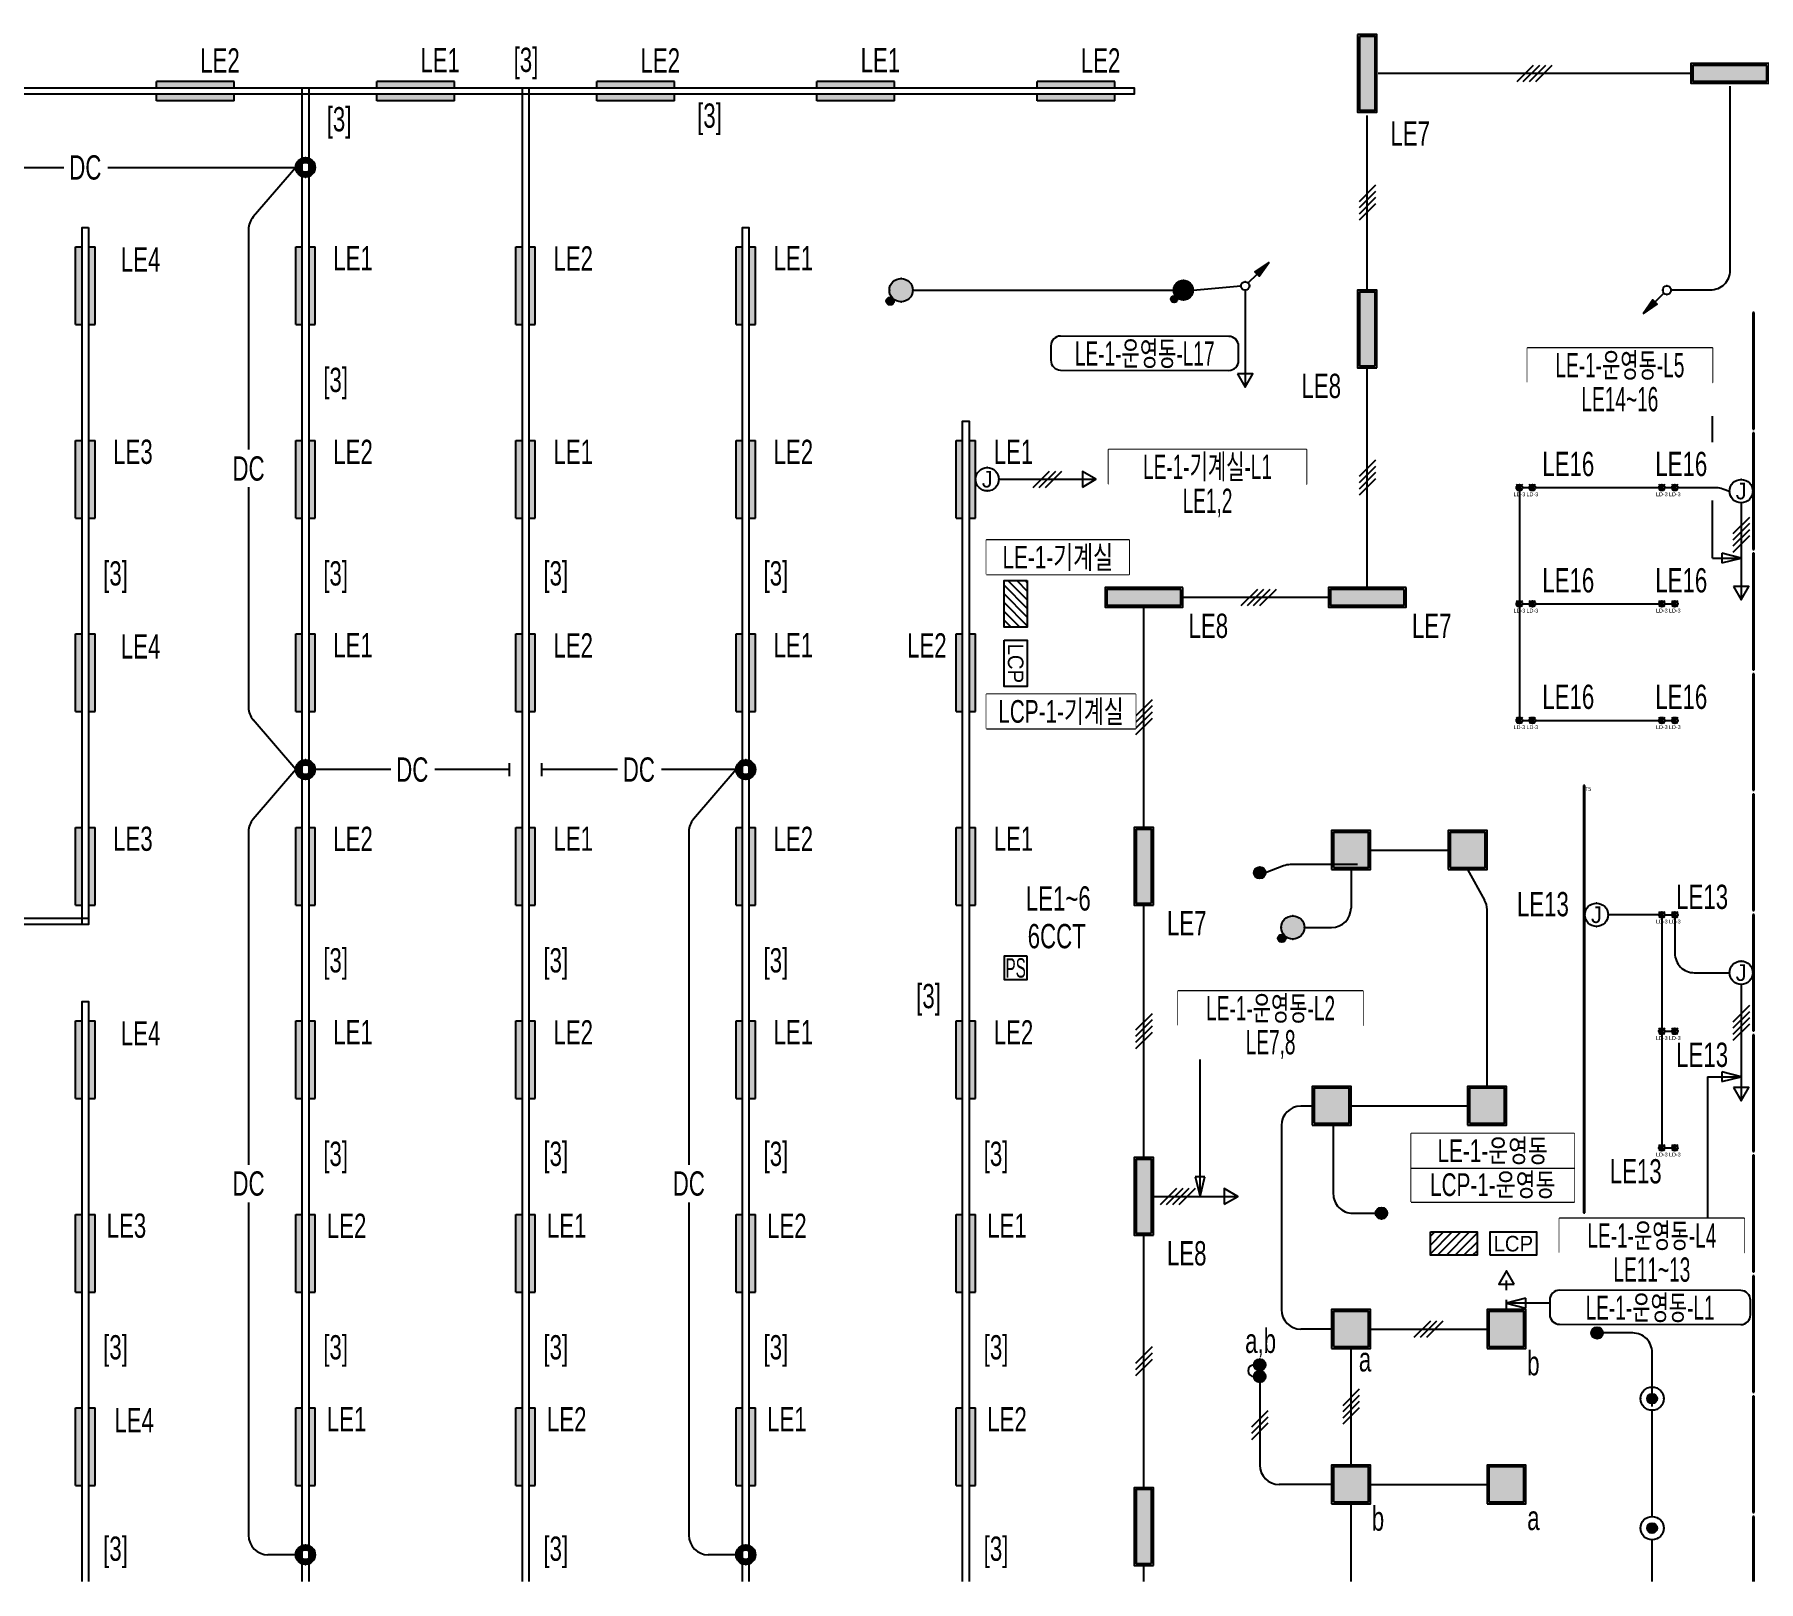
# Model space of a CAD drawing. Header units: millimetres. Extents: x 86947 to 500447, y -530175 to 1059536.
# Drawn here: x 308816 to 335443, y -348850 to -324950 of the extents above; entities that cross this region are included whole.
import ezdxf
from ezdxf.enums import TextEntityAlignment as Align

# ---------------------------------------------------------------- set-up
doc = ezdxf.new("R2010")
doc.units = ezdxf.units.MM
doc.header["$LTSCALE"] = 150
doc.set_wipeout_variables(frame=1)
doc.linetypes.add('D1', pattern=[3, 1, -1, 1])
doc.linetypes.add('DASHED2', pattern=[0.375, 0.25, -0.125])
for name, color, linetype in [('------01 Distribution Panel', 3, 'Continuous'), ('------02 Etc Panel', 3, 'Continuous'), ('------03 Lighting Fixture', 3, 'Continuous'), ('------04 Lighting Switch', 2, 'Continuous'), ('------04 Number of Strands (가닥수)', 1, 'Continuous'), ('-----20 General Symbol', 3, 'Continuous'), ('-----21 Embeded Wire in Ceiling or Wall', 4, 'Continuous'), ('-----23 Concealed or Exposed Wire', 4, 'D1'), ('-----25 Emergency Lighting Embeded Wire in Ceiling or Wall', 1, 'Continuous'), ('-----28 Race Way', 1, 'Continuous'), ('-----29 Indicator', 1, 'Continuous'), ('I-C-LIGHT', 10, 'Continuous')]:
    doc.layers.add(name, color=color, linetype=linetype)
doc.styles.add('ELEC', font='')
doc.styles.get('ELEC').set_extended_font_data('Dotum')

# ---------------------------------------------------------------- blocks, each defined once
blk = doc.blocks.new('D01')
at = {"linetype": 'Continuous'}
blk.add_circle((0, 0), 150, dxfattribs=at)
for p in [(-150, 0), (0, 150), (150, 0), (0, -150)]:
    blk.add_point(p)
blk = doc.blocks.new('E05')
blk.add_hatch(color=256).paths.add_polyline_path([(106, 106), (106, 106, 0.668179), (-150, 0, 1), (150, 0, 0.198912)])
h = blk.add_hatch(color=256)
edge = h.paths.add_edge_path()
edge.add_arc((141, 141), 50, 0, 360)
blk.add_circle((141, 141), 50)
blk.add_blockref('D01', (0, 0))
blk = doc.blocks.new('*U13')
h = blk.add_hatch(color=256)
edge = h.paths.add_edge_path()
edge.add_arc((-75, -75), 75, 0, 360)
h = blk.add_hatch(color=256)
edge = h.paths.add_edge_path()
edge.add_arc((75, -75), 75, 0, 360)
for centre in [(-75, -75), (75, -75)]:
    blk.add_circle(centre, 75)
blk.add_arc((0, 0), 75, 0, 180)
blk.add_point((150, -75))
blk = doc.blocks.new('*U12')
h = blk.add_hatch(color=256)
edge = h.paths.add_edge_path()
edge.add_arc((0, -75), 75, 0, 360)
blk.add_circle((0, -75), 75)
blk = doc.blocks.new('E17')
h = blk.add_hatch(color=256)
h.paths.add_polyline_path([(600, 100), (-600, 100), (-600, 0), (600, 0)])
h.paths.add_polyline_path([(600, -100), (-600, -100), (-600, -200), (600, -200)])
for p, q in [((-600, 100), (600, 100)), ((-600, 100), (-600, 0)), ((600, 100), (600, 0)), ((600, 100), (600, 0)), ((-600, -100), (-600, -200)), ((-600, -200), (600, -200)), ((600, -100), (600, -200))]:
    blk.add_line(p, q)
blk = doc.blocks.new('E16')
at = {"linetype": 'Continuous'}
h = blk.add_hatch(color=256, dxfattribs=at)
h.dxf.hatch_style = 1
h.paths.add_polyline_path([(570, -120), (570, 120), (-570, 120), (-570, -120)])
blk.add_lwpolyline([(600, 150), (-600, 150), (-600, -150), (600, -150)], close=True, dxfattribs=at)
at = {"color": 1, "linetype": 'Continuous'}
blk.add_lwpolyline([(570, 120), (-570, 120), (-570, -120), (570, -120)], close=True, dxfattribs=at)
blk = doc.blocks.new('E21')
h = blk.add_hatch(color=256)
h.dxf.hatch_style = 1
h.paths.add_polyline_path([(-270, 270), (-270, -270), (270, -270), (270, 270)])
blk.add_lwpolyline([(-300, -300), (300, -300), (300, 300), (-300, 300)], close=True)
at = {"color": 1, "linetype": 'Continuous'}
blk.add_lwpolyline([(-270, -270), (270, -270), (270, 270), (-270, 270)], close=True, dxfattribs=at)
blk = doc.blocks.new('D02')
at = {"linetype": 'Continuous'}
for radius in [150, 64.3]:
    blk.add_circle((0, 0), radius, dxfattribs=at)
for p in [(-150, 0), (0, 150), (150, 0), (0, -150)]:
    blk.add_point(p)
blk = doc.blocks.new('G07-1')
blk.add_hatch(color=256).paths.add_polyline_path([(64, 0, 1), (-64, 0, 1)])
blk.add_blockref('D02', (0, 0))
blk = doc.blocks.new('*U15')
blk.add_lwpolyline([(150, 0), (-150, 0), (-150, -300), (150, -300)], close=True)
at = {"style": 'ELEC', "width": 0.6}
blk.add_text('PS', height=250, dxfattribs=at).set_placement((0, -150), align=Align.MIDDLE)
blk = doc.blocks.new('A07')
blk.add_lwpolyline([(-300, 0), (-300, 300), (300, 300), (300, 0)], close=True)
at = {"style": 'ELEC'}
blk.add_text('LCP', height=200, dxfattribs=at).set_placement((0, 150), align=Align.MIDDLE)
blk = doc.blocks.new('A02')
h = blk.add_hatch()
h.set_pattern_fill('ANSI31', color=256, scale=25, style=0)
h.set_pattern_definition([(45, (-2000, -19200), (-56.1266, 56.1266), [])])
h.paths.add_polyline_path([(-300, 300), (-300, 0), (300, 0), (300, 300)])
blk.add_lwpolyline([(300, 0), (-300, 0), (-300, 300), (300, 300)], close=True)
blk = doc.blocks.new('O04')
blk.add_circle((0, 0), 150)
for p in [(-150, 0), (0, 150), (150, 0), (0, -150)]:
    blk.add_point(p)
at = {"style": 'ELEC'}
blk.add_text('J', height=214, dxfattribs=at).set_placement((0, 0), align=Align.MIDDLE)
blk = doc.blocks.new('O07')
blk.add_lwpolyline([(0, -100), (173, 0), (0, 100)], close=True)
blk = doc.blocks.new('O01')
blk.add_hatch(color=256).paths.add_polyline_path([(-149, -218), (-218, -149), (-368, -368)])
blk.add_line((-46, -46), (-184, -184))
blk.add_lwpolyline([(-368, -368), (-149, -218), (-218, -149), (-368, -368)])
blk.add_circle((0, 0), 65)
for p in [(-65, 0), (-65, 0), (0, 65), (0, 65), (65, 0), (65, 0), (0, -65), (0, -65)]:
    blk.add_point(p)
blk = doc.blocks.new('*U44')
at = {"color": 0}
for p, q in [((-186, -106), (26, 106)), ((-106, -106), (106, 106)), ((-26, -106), (186, 106))]:
    blk.add_line(p, q, dxfattribs=at)
blk = doc.blocks.new('*U47')
at = {"color": 0}
for p, q in [((-226, -106), (-14, 106)), ((-146, -106), (66, 106)), ((-66, -106), (146, 106)), ((14, -106), (226, 106))]:
    blk.add_line(p, q, dxfattribs=at)
blk = doc.blocks.new('E01')
h = blk.add_hatch(color=256)
edge = h.paths.add_edge_path(flags=17)
edge.add_arc((0, 0), 75, 0, 360)
edge = h.paths.add_edge_path()
edge.add_arc((0, 0), 150, 0, 360)
blk.add_blockref('D01', (0, 0))
at = {"xscale": 0.5, "yscale": 0.5, "zscale": 0.5}
blk.add_blockref('D01', (0, 0), dxfattribs=at)
blk = doc.blocks.new('LD-3')
at = {"layer": 'I-C-LIGHT', "color": 1}
for p, q in [((851536, 286856), (851443, 286950)), ((851536, 286950), (851443, 286856))]:
    blk.add_line(p, q, dxfattribs=at)
at = {"layer": 'I-C-LIGHT', "color": 5}
for radius in [46.2, 21.1, 15.8]:
    blk.add_circle((851490, 286903), radius, dxfattribs=at)
at = {"layer": 'I-C-LIGHT', "color": 251}
blk.add_circle((851490, 286903), 15, dxfattribs=at)
at = {"layer": 'I-C-LIGHT', "color": 9, "insert": (851490, 286799), "char_height": 60, "width": 195.11, "attachment_point": 5, "style": 'ELEC'}
blk.add_mtext('LD-3', dxfattribs=at)

msp = doc.modelspace()

# ---------------------------------------------------------------- linework, layer by layer
at = {"layer": '------01 Distribution Panel', "color": 1, "elevation": 0}
for points in [[(331875, -330322), (334730, -330322), (334730, -329797), (331875, -329797)], [(325405, -331890), (328460, -331890), (328460, -331365), (325405, -331365)], [(323517, -333288), (325722, -333288), (325722, -332763), (323517, -332763)], [(323517, -335671), (325822, -335671), (325822, -335146), (323517, -335146)], [(326479, -340256), (329334, -340256), (329334, -339731), (326479, -339731)], [(330080, -342982), (332596, -342982), (332596, -342457), (330080, -342457)], [(332369, -343768), (335223, -343768), (335223, -343243), (332369, -343243)]]:
    msp.add_lwpolyline(points, close=True, dxfattribs=at)
at = {"layer": '-----21 Embeded Wire in Ceiling or Wall'}
for p, q in [((322380, -328900), (326410, -328900)), ((329150, -337850), (329150, -338445)), ((330950, -337850), (331212, -338322)), ((331250, -341200), (331250, -338468)), ((328430, -338745), (328850, -338745)), ((328545, -341505), (328375, -341505)), ((329150, -341500), (330950, -341500)), ((328075, -341805), (328075, -344650)), ((328850, -344950), (328375, -344950)), ((327740, -345773), (327740, -347050)), ((328850, -347350), (328040, -347350))]:
    msp.add_line(p, q, dxfattribs=at)
for points in [[(329570, -325550), (334400, -325550)], [(329400, -328900), (329400, -326200)], [(329400, -333495), (329400, -330100)], [(329450, -337550), (330650, -337550)]]:
    msp.add_lwpolyline(points, dxfattribs=at)
at = {"layer": '-----21 Embeded Wire in Ceiling or Wall', "elevation": 0}
for points in [[(335000, -325750), (335000, -328600, -0.414214), (334700, -328900), (334106, -328900)], [(334196, -331950), (334789, -331950, -0.086251), (334891, -331968), (334995, -332005)], [(329250, -337775), (328212, -337775, 0.09163), (328105, -337795), (327830, -337900)], [(334151, -338596), (334151, -339145, 0.414214), (334451, -339445), (334995, -339445)], [(328875, -341800), (328875, -342860, 0.414214), (329175, -343160), (329530, -343160)], [(333800, -346145), (333800, -345310, 0.414214), (333500, -345010), (333040, -345010)]]:
    msp.add_lwpolyline(points, format="xyb", dxfattribs=at)
for points in [[(326710, -328900), (327450, -328835)], [(327515, -328900), (327515, -330400)], [(323711, -331822), (325211, -331822)], [(331750, -331996), (331750, -333701)], [(331796, -331950), (331904, -331950)], [(331996, -331950), (333904, -331950)], [(333996, -331950), (334104, -331950)], [(335175, -332185), (335175, -333685)], [(325950, -337200), (325950, -333795)], [(326550, -333645), (328850, -333645)], [(331750, -333794), (331750, -335501)], [(331796, -333747), (331904, -333747)], [(331996, -333747), (333904, -333748)], [(333996, -333748), (334104, -333747)], [(331796, -335547), (331904, -335547)], [(331996, -335547), (333904, -335548)], [(333996, -335548), (334104, -335547)], [(325950, -342300), (325950, -338400)], [(333904, -338550), (333120, -338550)], [(333950, -338596), (333950, -340304)], [(333996, -338550), (334105, -338550)], [(335175, -339625), (335175, -341425)], [(333950, -340396), (333950, -342104)], [(333996, -340350), (334105, -340350)], [(333996, -342150), (334105, -342150)], [(326100, -342900), (327400, -342900)], [(325950, -347400), (325950, -343500)], [(329450, -344950), (331250, -344950)], [(329150, -347050), (329150, -345250)], [(333800, -347845), (333800, -346205)], [(329450, -347350), (331250, -347350)], [(329150, -348850), (329150, -347650)], [(333800, -348850), (333800, -348205)], [(325950, -348850), (325950, -348600)]]:
    msp.add_lwpolyline(points, dxfattribs=at)
at = {"layer": '-----21 Embeded Wire in Ceiling or Wall'}
for centre, start, end in [((330950, -338468), 0, 29.0428), ((328850, -338445), 270, 0), ((328375, -341805), 90, 180), ((328375, -344650), 180, 270), ((328040, -347050), 180, 270)]:
    msp.add_arc(centre, 300, start, end, dxfattribs=at)
at = {"layer": '-----23 Concealed or Exposed Wire', "elevation": 0}
msp.add_lwpolyline([(331550, -344650), (331550, -344050)], dxfattribs=at)
at = {"layer": '-----25 Emergency Lighting Embeded Wire in Ceiling or Wall'}
for p, q in [((306351, -327004), (309268, -327004)), ((309948, -327004), (312851, -327004)), ((312851, -327004), (312195, -327769)), ((312122, -327965), (312122, -331364)), ((312122, -331946), (312122, -335345)), ((312851, -336306), (312195, -335540)), ((316151, -336406), (316151, -336206)), ((316651, -336406), (316651, -336206)), ((312851, -336306), (312195, -337071)), ((314318, -336306), (313151, -336306)), ((316151, -336306), (314998, -336306)), ((317818, -336306), (316651, -336306)), ((319651, -336306), (318498, -336306)), ((319651, -336306), (318995, -337071)), ((312122, -337266), (312122, -342411)), ((318922, -337266), (318922, -342411)), ((312122, -342992), (312122, -348136)), ((318922, -342992), (318922, -348136)), ((312851, -348436), (312422, -348436)), ((319651, -348436), (319222, -348436))]:
    msp.add_line(p, q, dxfattribs=at)
for centre, start, end in [((312422, -327965), 139.3788, 180), ((312422, -335345), 180, 220.6212), ((312422, -337266), 139.3788, 180), ((319222, -337266), 139.3788, 180), ((312422, -348136), 180, 270), ((319222, -348136), 180, 270)]:
    msp.add_arc(centre, 300, start, end, dxfattribs=at)
at = {"layer": '-----28 Race Way', "elevation": 0}
for points in [[(285751, -325774), (325801, -325774), (325801, -325874), (285751, -325874)], [(309651, -327933), (309651, -338700), (309551, -338700), (309551, -327933)], [(306151, -338600), (309651, -338600), (309651, -338700), (306151, -338700)]]:
    msp.add_lwpolyline(points, close=True, dxfattribs=at)
for points in [[(312951, -348850), (312951, -325774), (313051, -325774), (313051, -348850)], [(316351, -348850), (316351, -325774), (316451, -325774), (316451, -348850)], [(319751, -348850), (319751, -327933), (319851, -327933), (319851, -348850)], [(323151, -348850), (323151, -330922), (323251, -330922), (323251, -348850)], [(309551, -348850), (309551, -339889), (309651, -339889), (309651, -348850)]]:
    msp.add_lwpolyline(points, dxfattribs=at)
at = {"layer": '-----29 Indicator'}
for p, q in [((334730, -333038), (334730, -332150)), ((334730, -333038), (335175, -333038)), ((326817, -342900), (326817, -340781)), ((334656, -341051), (335175, -341051)), ((332219, -344550), (331550, -344550))]:
    msp.add_line(p, q, dxfattribs=at)
at = {"layer": '-----29 Indicator', "color": 1}
for p, q in [((335175, -333038), (334875, -332963)), ((334875, -332963), (334875, -333113)), ((334875, -333113), (335175, -333038)), ((335175, -341051), (334875, -340976)), ((334875, -340976), (334875, -341126)), ((334875, -341126), (335175, -341051)), ((326892, -342600), (326742, -342600)), ((326742, -342600), (326817, -342900)), ((326817, -342900), (326892, -342600)), ((331850, -344475), (331550, -344550)), ((331550, -344550), (331850, -344625)), ((331850, -344625), (331850, -344475))]:
    msp.add_line(p, q, dxfattribs=at)
at = {"color": 1, "linetype": 'Continuous', "elevation": 0}
msp.add_lwpolyline([(324513, -329984, 0.414214), (324663, -330134), (327263, -330139, 0.414214), (327413, -329989), (327413, -329764, 0.414214), (327263, -329614), (324663, -329609, 0.414214), (324513, -329759)], format="xyb", close=True, dxfattribs=at)
at = {"layer": 'I-C-LIGHT', "color": 10, "linetype": 'DASHED2', "ltscale": 200, "elevation": 0}
for points in [[(335355, -329245), (335355, -329845), (335375, -329845), (335375, -329245)], [(335355, -329845), (335355, -331045), (335375, -331045), (335375, -329845)], [(335355, -331105), (335355, -331705), (335375, -331705), (335375, -331105)], [(335355, -331705), (335355, -332905), (335375, -332905), (335375, -331705)], [(335355, -332965), (335355, -333565), (335375, -333565), (335375, -332965)], [(335355, -333565), (335355, -334765), (335375, -334765), (335375, -333565)], [(335355, -334825), (335355, -335425), (335375, -335425), (335375, -334825)], [(335355, -335425), (335355, -336625), (335375, -336625), (335375, -335425)], [(332740, -336552), (332740, -337752), (332760, -337752), (332760, -336552)], [(335355, -336685), (335355, -337285), (335375, -337285), (335375, -336685)], [(335355, -337285), (335355, -338485), (335375, -338485), (335375, -337285)], [(332740, -337752), (332740, -338952), (332760, -338952), (332760, -337752)], [(335355, -338545), (335355, -339145), (335375, -339145), (335375, -338545)], [(332740, -338952), (332740, -340152), (332760, -340152), (332760, -338952)], [(335355, -339145), (335355, -340345), (335375, -340345), (335375, -339145)], [(332740, -340152), (332740, -341352), (332760, -341352), (332760, -340152)], [(335355, -340405), (335355, -341005), (335375, -341005), (335375, -340405)], [(335355, -341005), (335355, -342205), (335375, -342205), (335375, -341005)], [(332740, -341352), (332740, -342552), (332760, -342552), (332760, -341352)], [(335355, -342265), (335355, -342865), (335375, -342865), (335375, -342265)], [(335355, -344725), (335355, -345925), (335375, -345925), (335375, -344725)], [(335355, -345985), (335355, -346585), (335375, -346585), (335375, -345985)], [(335355, -346585), (335355, -347785), (335375, -347785), (335375, -346585)], [(335355, -347845), (335355, -348445), (335375, -348445), (335375, -347845)]]:
    msp.add_lwpolyline(points, close=True, dxfattribs=at)
msp.add_lwpolyline([(335375, -348850), (335375, -348445), (335355, -348445), (335355, -348850)], dxfattribs=at)

# ---------------------------------------------------------------- block references
at = {"layer": '------01 Distribution Panel', "xscale": 1.2, "yscale": 1.2, "zscale": 1.2}
for p, rotation in [((324150, -333745), 89.99999999999999), ((330736, -343450), 180)]:
    msp.add_blockref('A02', p, dxfattribs=dict(at, rotation=rotation))
at = {"layer": '------02 Etc Panel', "xscale": 1.2, "yscale": 1.2, "zscale": 1.2, "rotation": 270}
msp.add_blockref('A07', (323790, -334665), dxfattribs=at)
at = {"layer": '------02 Etc Panel', "xscale": 1.2, "yscale": 1.2, "zscale": 1.2}
msp.add_blockref('A07', (331656, -343810), dxfattribs=at)
at = {"layer": '------03 Lighting Fixture'}
for name, p, rotation in [('E16', (329400, -325550), 89.99999999999999), ('E05', (326560, -328900), 180), ('E16', (329400, -329500), 270), ('E16', (325950, -337800), 270), ('E16', (325950, -342900), 270), ('E16', (325950, -348000), 270)]:
    msp.add_blockref(name, p, dxfattribs=dict(at, rotation=rotation))
for name, p in [('E16', (335000, -325550)), ('E01', (313001, -327004)), ('E16', (325950, -333645)), ('E16', (329400, -333645)), ('E01', (313001, -336306)), ('E01', (319801, -336306)), ('E21', (329150, -337550)), ('E21', (330950, -337550)), ('E21', (328850, -341500)), ('E21', (331250, -341500)), ('E21', (329150, -344950)), ('E21', (331550, -344950)), ('E21', (329150, -347350)), ('E21', (331550, -347350)), ('E01', (313001, -348436)), ('E01', (319801, -348436))]:
    msp.add_blockref(name, p, dxfattribs=at)
at = {"layer": '------03 Lighting Fixture', "color": 3}
for p, rotation in [((311301, -325874), 180), ((314701, -325874), 180), ((318101, -325874), 180), ((321501, -325874), 180), ((324901, -325874), 180), ((309551, -328833), 89.99999999999999), ((312951, -328833), 89.99999999999999), ((316351, -328833), 89.99999999999999), ((319751, -328833), 89.99999999999999), ((309551, -331822), 89.99999999999999), ((312951, -331822), 89.99999999999999), ((316351, -331822), 89.99999999999999), ((319751, -331822), 89.99999999999999), ((323151, -331822), 89.99999999999999), ((309551, -334811), 89.99999999999999), ((312951, -334811), 89.99999999999999), ((316351, -334811), 89.99999999999999), ((319751, -334811), 89.99999999999999), ((323151, -334811), 89.99999999999999), ((309551, -337800), 89.99999999999999), ((312951, -337800), 89.99999999999999), ((316351, -337800), 89.99999999999999), ((319751, -337800), 89.99999999999999), ((323151, -337800), 89.99999999999999), ((309551, -340789), 89.99999999999999), ((312951, -340789), 89.99999999999999), ((316351, -340789), 89.99999999999999), ((319751, -340789), 89.99999999999999), ((323151, -340789), 89.99999999999999), ((309551, -343778), 89.99999999999999), ((312951, -343778), 89.99999999999999), ((316351, -343778), 89.99999999999999), ((319751, -343778), 89.99999999999999), ((323151, -343778), 89.99999999999999), ((309551, -346767), 89.99999999999999), ((312951, -346767), 89.99999999999999), ((316351, -346767), 89.99999999999999), ((319751, -346767), 89.99999999999999), ((323151, -346767), 89.99999999999999)]:
    msp.add_blockref('E17', p, dxfattribs=dict(at, rotation=rotation))
at = {"layer": '------03 Lighting Fixture', "xscale": 1.2, "yscale": 1.2, "zscale": 1.2, "rotation": 180}
for p in [(322200, -328900), (328250, -338745)]:
    msp.add_blockref('E05', p, dxfattribs=at)
at = {"layer": '------03 Lighting Fixture', "xscale": 1.2, "yscale": 1.2, "zscale": 1.2}
for p in [(333800, -346025), (333800, -348025)]:
    msp.add_blockref('G07-1', p, dxfattribs=at)
at = {"layer": '------04 Lighting Switch', "xscale": 1.2, "yscale": 1.2, "zscale": 1.2}
for name, p, rotation in [('*U12', (327650, -337900), 89.99999999999997), ('*U12', (329620, -343250), 180), ('*U12', (332950, -345100), 180), ('*U13', (327650, -345593), 90)]:
    msp.add_blockref(name, p, dxfattribs=dict(at, rotation=rotation))
msp.add_blockref('*U15', (323970, -339190), dxfattribs=at)
at = {"layer": '------04 Number of Strands (가닥수)', "xscale": 1.2, "yscale": 1.2, "zscale": 1.2}
for name, p in [('*U47', (331985, -325550)), ('*U44', (324461, -331822)), ('*U47', (327725, -333645)), ('*U47', (326477, -342900)), ('*U44', (330350, -344950))]:
    msp.add_blockref(name, p, dxfattribs=at)
at = {"layer": '------04 Number of Strands (가닥수)', "xscale": -1.2, "yscale": 1.2, "zscale": 1.2, "rotation": 90}
for name, p in [('*U47', (329400, -327550)), ('*U47', (329400, -331798)), ('*U47', (335175, -332681)), ('*U47', (325950, -335498)), ('*U47', (335175, -340223)), ('*U47', (325950, -340350)), ('*U44', (325950, -345450)), ('*U47', (329150, -346150)), ('*U44', (327740, -346436))]:
    msp.add_blockref(name, p, dxfattribs=at)
at = {"layer": '-----20 General Symbol', "rotation": 180}
msp.add_blockref('O01', (327515, -328835), dxfattribs=at)
at = {"layer": '-----20 General Symbol'}
msp.add_blockref('O01', (334028, -328900), dxfattribs=at)
at = {"layer": '-----20 General Symbol', "xscale": 1.2, "yscale": 1.2, "zscale": 1.2}
for p in [(323531, -331822), (335175, -332005), (332940, -338550), (335175, -339445)]:
    msp.add_blockref('O04', p, dxfattribs=at)
at = {"layer": '-----21 Embeded Wire in Ceiling or Wall', "xscale": 1.199999999953434, "yscale": 1.199999999953434, "zscale": 1.199999999953434}
for p, rotation in [((327515, -330192), 270), ((335175, -333477), 270), ((335175, -341217), 270), ((331550, -344258), 89.99999999999999)]:
    msp.add_blockref('O07', p, dxfattribs=dict(at, rotation=rotation))
for p in [(325003, -331822), (327192, -342900)]:
    msp.add_blockref('O07', p, dxfattribs=at)
at = {"layer": 'I-C-LIGHT'}
for p in [(-519740, -618853), (-519540, -618853), (-517540, -618853), (-517340, -618853), (-519740, -620650), (-519540, -620650), (-517540, -620650), (-517340, -620650), (-519740, -622450), (-519540, -622450), (-517540, -622450), (-517340, -622450), (-517540, -625453), (-517339, -625453), (-517540, -627253), (-517339, -627253), (-517540, -629053), (-517339, -629053)]:
    msp.add_blockref('LD-3', p, dxfattribs=at)

# ---------------------------------------------------------------- texts
at = {"layer": '------04 Lighting Switch', "style": 'ELEC', "width": 0.7}
for s, p in [('LE2', (311681, -325348)), ('LE1', (315081, -325348)), ('LE2', (318481, -325348)), ('LE1', (321881, -325348)), ('LE2', (325281, -325348)), ('LE7', (330063, -326479)), ('LE4', (310455, -328425)), ('LE1', (313736, -328407)), ('LE2', (317136, -328407)), ('LE1', (320536, -328407)), ('LE8', (328690, -330379)), ('LE3', (310336, -331396)), ('LE2', (313736, -331396)), ('LE1', (317136, -331396)), ('LE2', (320536, -331396)), ('LE1', (323936, -331396)), ('LE16', (332505, -331585)), ('LE16', (334250, -331585)), ('LE16', (332505, -333382)), ('LE16', (334250, -333382)), ('LE8', (326946, -334085)), ('LE7', (330396, -334085)), ('LE4', (310455, -334403)), ('LE1', (313736, -334385)), ('LE2', (317136, -334385)), ('LE1', (320536, -334385)), ('LE2', (322598, -334385)), ('LE16', (332505, -335182, 0)), ('LE16', (334250, -335182, 0)), ('LE3', (310336, -337374)), ('LE2', (313736, -337374)), ('LE1', (317136, -337374)), ('LE2', (320536, -337374)), ('LE1', (323936, -337374)), ('LE1~6', (324628, -338297)), ('LE13', (334572, -338272)), ('LE13', (332113, -338385, 0)), ('6CCT', (324604, -338879)), ('LE7', (326612, -338679)), ('LE4', (310455, -340381)), ('LE1', (313736, -340363)), ('LE2', (317136, -340363)), ('LE1', (320536, -340363)), ('LE2', (323936, -340363)), ('LE13', (334572, -340712)), ('LE13', (333546, -342512)), ('LE3', (310236, -343352)), ('LE2', (313636, -343352)), ('LE1', (317036, -343352)), ('LE2', (320436, -343352)), ('LE1', (323836, -343352)), ('LE8', (326612, -343779)), ('a,b', (327753, -345156)), ('a', (329366, -345420)), ('b', (331966, -345470)), ('LE1', (313636, -346341)), ('LE2', (317036, -346341)), ('LE1', (320436, -346341)), ('LE2', (323836, -346341)), ('LE4', (310355, -346358)), ('b', (329566, -347870)), ('a', (331966, -347870))]:
    msp.add_text(s, height=375, dxfattribs=at).set_placement(p, align=Align.MIDDLE)
at = {"layer": '-----25 Emergency Lighting Embeded Wire in Ceiling or Wall', "style": 'ELEC', "width": 0.7}
for p in [(309601, -327004), (312122, -331655), (314651, -336306), (318151, -336306), (312122, -342701), (318922, -342701)]:
    msp.add_text('DC', height=375, dxfattribs=at).set_placement(p, align=Align.MIDDLE)
at = {"layer": '-----28 Race Way', "style": 'ELEC', "width": 0.7}
for p in [(316407, -325388), (313520, -326306), (319241, -326250), (313467, -330333), (310067, -333322), (313467, -333322), (316867, -333322), (320267, -333322), (313467, -339300), (316867, -339300), (320267, -339300), (322624, -339852), (313467, -342289), (316867, -342289), (320267, -342289), (323667, -342289), (310067, -345278), (313467, -345278), (316867, -345278), (320267, -345278), (323667, -345278), (310067, -348389), (316867, -348389), (323667, -348389)]:
    msp.add_text('[3]', height=375, dxfattribs=at).set_placement(p, align=Align.MIDDLE)
at = {"linetype": 'Continuous', "style": 'ELEC', "width": 0.6}
msp.add_text('LE-1-운영동-L17', height=375, dxfattribs=at).set_placement((325963, -329874), align=Align.MIDDLE)
at = {"layer": 'I-C-LIGHT', "color": 9, "insert": (332810, -336607, 0), "char_height": 60, "width": 195.11, "attachment_point": 5, "style": 'ELEC'}
msp.add_mtext('T5', dxfattribs=at)

# ---------------------------------------------------------------- next in the draw order: wipeouts: each hides what was drawn before it
at = {"color": 1}
for points in [[(323517, -333288), (325722, -333288), (325722, -332763), (323517, -332763)], [(323517, -335671), (325822, -335671), (325822, -335146), (323517, -335146)], [(330080, -342982), (332596, -342982), (332596, -342457), (330080, -342457)]]:
    msp.add_wipeout(points, dxfattribs=at).dxf.layer = '------01 Distribution Panel'
for points in [[(331875, -330322), (334730, -330322), (334730, -329797), (331875, -329797)], [(325405, -331890), (328460, -331890), (328460, -331365), (325405, -331365)], [(326479, -340256), (329334, -340256), (329334, -339731), (326479, -339731)], [(332369, -343768), (335223, -343768), (335223, -343243), (332369, -343243)]]:
    msp.add_wipeout(points, dxfattribs=at)

# ---------------------------------------------------------------- next in the draw order: linework, layer by layer
at = {"layer": '------01 Distribution Panel', "color": 1, "elevation": 0}
msp.add_lwpolyline([(330080, -342457), (332596, -342457), (332596, -341932), (330080, -341932)], close=True, dxfattribs=at)
at = {"layer": '-----29 Indicator'}
msp.add_line((334656, -341051), (334656, -343240), dxfattribs=at)
at = {"layer": 'I-C-LIGHT', "color": 10, "linetype": 'DASHED2', "ltscale": 200, "elevation": 0}
msp.add_lwpolyline([(332740, -342552), (332740, -343152), (332760, -343152), (332760, -342552)], close=True, dxfattribs=at)

# ---------------------------------------------------------------- next in the draw order: texts
at = {"layer": '------01 Distribution Panel', "style": 'ELEC', "width": 0.7}
for s, p in [('LE-1-기계실', (324620, -333025)), ('LCP-1-기계실', (324670, -335408))]:
    msp.add_text(s, height=350, dxfattribs=at).set_placement(p, align=Align.MIDDLE_CENTER)

# ---------------------------------------------------------------- next in the draw order: wipeouts: each hides what was drawn before it
at = {"color": 1}
for points in [[(331875, -330847), (334730, -330847), (334730, -330322), (331875, -330322)], [(325405, -332415), (328460, -332415), (328460, -331890), (325405, -331890)], [(326479, -340781), (329334, -340781), (329334, -340256), (326479, -340256)], [(332369, -344293), (335223, -344293), (335223, -343768), (332369, -343768)]]:
    msp.add_wipeout(points, dxfattribs=at)

# ---------------------------------------------------------------- next in the draw order: linework, layer by layer
at = {"layer": '-----29 Indicator'}
msp.add_line((334730, -331250), (334730, -330847), dxfattribs=at)
at = {"color": 1, "linetype": 'Continuous', "elevation": 0}
msp.add_lwpolyline([(332219, -344725, 0.414214), (332369, -344875), (335169, -344880, 0.414214), (335319, -344730), (335319, -344505, 0.414214), (335169, -344355), (332369, -344350, 0.414214), (332219, -344500)], format="xyb", close=True, dxfattribs=at)
at = {"layer": 'I-C-LIGHT', "color": 10, "linetype": 'DASHED2', "ltscale": 200, "elevation": 0}
for points in [[(335355, -342865), (335355, -344065), (335375, -344065), (335375, -342865)], [(335355, -344125), (335355, -344725), (335375, -344725), (335375, -344125)]]:
    msp.add_lwpolyline(points, close=True, dxfattribs=at)

# ---------------------------------------------------------------- next in the draw order: texts
at = {"style": 'ELEC', "width": 0.6}
for s, p in [('LE-1-운영동-L5', (333302, -330059)), ('LE14~16', (333302, -330584)), ('LE-1-기계실-L1', (326933, -331628)), ('LE1,2', (326933, -332153)), ('LE-1-운영동-L2', (327907, -339993)), ('LE7,8', (327907, -340518)), ('LE-1-운영동-L4', (333796, -343506)), ('LE11~13', (333796, -344031))]:
    msp.add_text(s, height=375, dxfattribs=at).set_placement(p, align=Align.MIDDLE_CENTER)
at = {"linetype": 'Continuous', "style": 'ELEC', "width": 0.6}
msp.add_text('LE-1-운영동-L1', height=375, dxfattribs=at).set_placement((333769, -344615), align=Align.MIDDLE)

# ---------------------------------------------------------------- next in the draw order: wipeouts: each hides what was drawn before it
at = {"color": 1}
msp.add_wipeout([(330080, -342457), (332596, -342457), (332596, -341932), (330080, -341932)], dxfattribs=at).dxf.layer = '------01 Distribution Panel'

# ---------------------------------------------------------------- next in the draw order: texts
at = {"layer": '------01 Distribution Panel', "style": 'ELEC', "width": 0.7}
for s, p in [('LE-1-운영동', (331338, -342194)), ('LCP-1-운영동', (331338, -342719))]:
    msp.add_text(s, height=350, dxfattribs=at).set_placement(p, align=Align.MIDDLE_CENTER)

doc.saveas('drawing.dxf')
